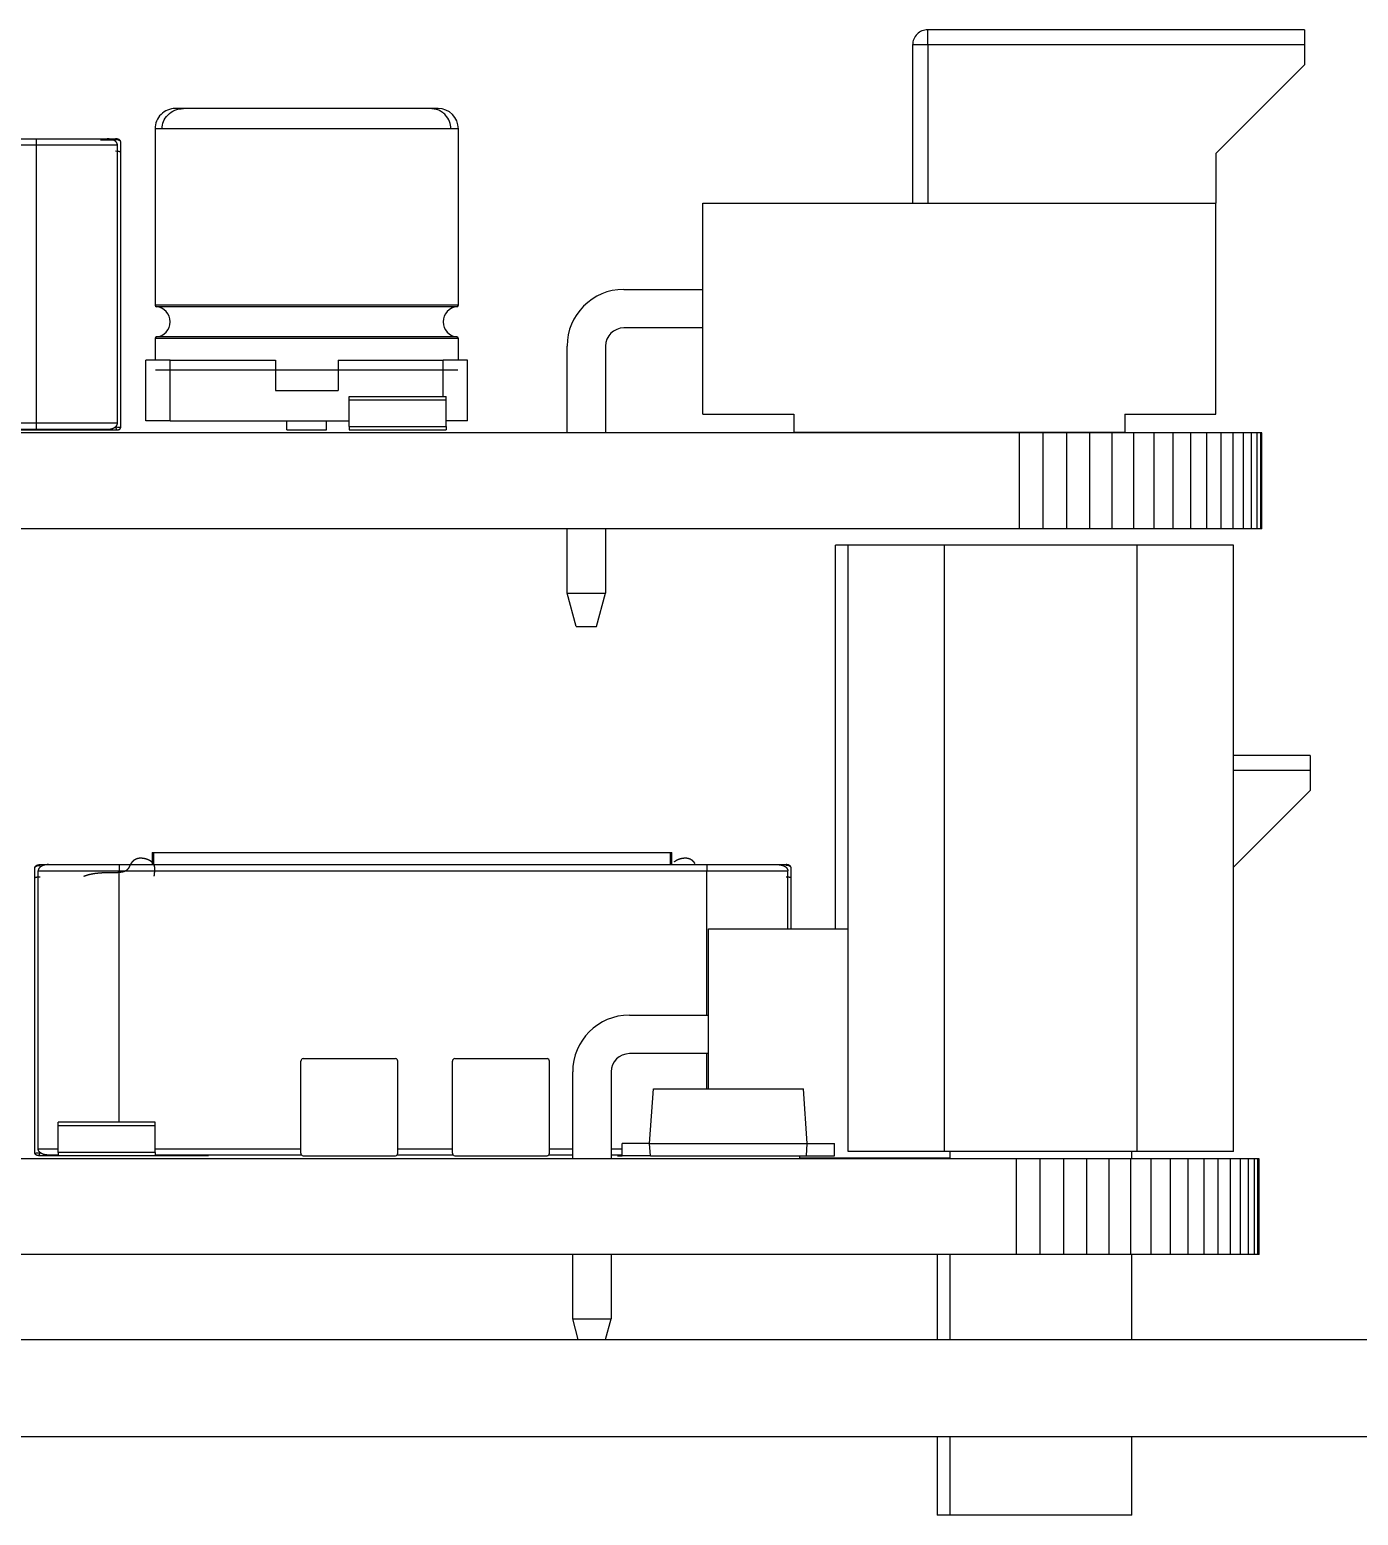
# Model space of a CAD drawing. Extents: x 0 to 11, y 0 to 8.5.
# Drawn here: x 3.1961 to 3.4836, y 3.0392 to 3.3607 of the extents above; entities that cross this region are included whole.
import ezdxf

# ---------------------------------------------------------------- set-up
doc = ezdxf.new("R2010")
doc.units = 0
doc.header["$LTSCALE"] = 0.5
doc.header["$MEASUREMENT"] = 0
doc.layers.add('TANGENT_LINES', color=7, linetype='CONTINUOUS')
doc.layers.add('VISIBLE', color=7, linetype='CONTINUOUS')

msp = doc.modelspace()

# ---------------------------------------------------------------- linework, layer by layer
at = {"layer": 'TANGENT_LINES'}
for p, q in [((3.39042346983453, 3.357383128529226), (3.39042346983453, 3.36066396842424)), ((3.39042346983453, 3.357383128529226), (3.387142629939516, 3.357383128529226)), ((3.471919532826655, 3.357383128529226), (3.39042346983453, 3.357383128529226)), ((3.39042346983453, 3.357383128529226), (3.39042346983453, 3.32313116002529)), ((3.224743060945519, 3.339229147776825), (3.223231868784661, 3.339229147776825)), ((3.288848666684923, 3.339229147776825), (3.287337477688793, 3.339229147776825)), ((3.070436593194109, 3.33572958522214), (3.197549454086498, 3.33572958522214)), ((3.197549454086498, 3.33572958522214), (3.197549454086498, 3.337041921180145)), ((3.197549454086498, 3.275493364749699), (3.197549454086498, 3.33572958522214)), ((3.197549454086498, 3.33572958522214), (3.215082262485448, 3.33572958522214)), ((3.28855037622139, 3.30072037435861), (3.223530096997361, 3.30072037435861)), ((3.288550376221389, 3.294185865202022), (3.223530096997361, 3.294185865202022)), ((3.226512708679674, 3.276018299132901), (3.226512708679674, 3.289141658712953)), ((3.28556782678991, 3.281267642964922), (3.28556782678991, 3.289141658712953)), ((3.265226619440829, 3.280545858188019), (3.286223994768912, 3.280545858188019)), ((3.197549454086498, 3.275493364749699), (3.070436593194109, 3.275493364749699)), ((3.197549454086498, 3.274181028791694), (3.197549454086498, 3.275493364749699)), ((3.215082262485448, 3.275493364749699), (3.197549454086498, 3.275493364749699)), ((3.211124406317469, 3.274137886789254), (3.211124406317469, 3.274049795195893)), ((3.265226619440829, 3.274771579972796), (3.286223994768912, 3.274771579972796)), ((3.405515333351589, 3.273524860812691), (3.405515333351589, 3.27339362721689)), ((3.416014021015632, 3.273524860812691), (3.416014021015632, 3.27339362721689)), ((3.473137156972822, 3.200325707866219), (3.456541703961574, 3.200325707866219)), ((3.215486238337651, 3.179984500517138), (3.215486238337651, 3.178672164559132)), ((3.222858874095184, 3.182609172433148), (3.222858874095184, 3.179984500517138)), ((3.334657423842363, 3.182609172433148), (3.334657423842363, 3.179984500517138)), ((3.34259909923004, 3.179984500517138), (3.34259909923004, 3.178672164559132)), ((3.197953429938701, 3.178672164559132), (3.215486238337651, 3.178672164559132)), ((3.215486238337651, 3.124210222301914), (3.215486238337651, 3.178672164559132)), ((3.215486238337651, 3.178672164559132), (3.34259909923004, 3.178672164559132)), ((3.34259909923004, 3.147405760359657), (3.34259909923004, 3.178672164559132)), ((3.34259909923004, 3.178672164559132), (3.36013190762899, 3.178672164559132)), ((3.34259909923004, 3.131428070070943), (3.34259909923004, 3.139072427026324)), ((3.223268390568622, 3.123488437525012), (3.202271015240538, 3.123488437525012)), ((3.202271015240538, 3.118435944086691), (3.197953429938701, 3.118435944086691)), ((3.20191128610668, 3.116992374532886), (3.20191128610668, 3.117080466126246)), ((3.223268390568622, 3.117714159309788), (3.202271015240538, 3.117714159309788)), ((3.254764453560749, 3.118435944086691), (3.223268390568622, 3.118435944086691)), ((3.28757285251088, 3.118435944086691), (3.275761828888832, 3.118435944086691)), ((3.313589912878334, 3.118435944086691), (3.308570227838964, 3.118435944086691)), ((3.324318259335027, 3.118435944086691), (3.321923246211667, 3.118435944086691))]:
    msp.add_line(p, q, dxfattribs=at)
at = {"layer": 'VISIBLE'}
for p, q in [((3.471919532826655, 3.36066396842424), (3.39042346983453, 3.36066396842424)), ((3.471919532826655, 3.36066396842424), (3.471919532826655, 3.357383128529226)), ((3.387142629939516, 3.357383128521129), (3.387142629939516, 3.32313116002529)), ((3.471919532826655, 3.357383128529226), (3.471919532826655, 3.353052419867809)), ((3.471919532826655, 3.353052419867809), (3.452759427839779, 3.333892314880933)), ((3.22936417211438, 3.343603600970171), (3.227606321978008, 3.343603600970171)), ((3.282721944455571, 3.343603600970171), (3.229358591014014, 3.343603600970171)), ((3.284474213491577, 3.343603600970171), (3.282716363355204, 3.343603600970171)), ((3.22323186878466, 3.339229147776825), (3.22323186878466, 3.301047099816445)), ((3.256040267734792, 3.339231494722672), (3.224743068900344, 3.339231789444786)), ((3.287337469733761, 3.33923178944486), (3.256040267734792, 3.339231494722672)), ((3.288848666684923, 3.301047099816445), (3.288848666684923, 3.339229147776825)), ((3.070436593194109, 3.337041921180145), (3.197549454086498, 3.337041921180145)), ((3.197549454086498, 3.337041921180145), (3.212890661435579, 3.337041921180145)), ((3.211445362141236, 3.336858464701763), (3.214701950674424, 3.336858464701763)), ((3.212220210123244, 3.337041921180145), (3.214701950674424, 3.337041921180145)), ((3.214701953955264, 3.336858464701769), (3.214701953955264, 3.337041451253696)), ((3.215082262485448, 3.275493364749699), (3.215082262485448, 3.33572958522214)), ((3.215797754480199, 3.334145455588048), (3.215797754480199, 3.336385753201158)), ((3.215797754480199, 3.274574729579095), (3.215797754480199, 3.334145455588032)), ((3.452759427839779, 3.333892314880933), (3.452759427839779, 3.32313116002529)), ((3.341735805792534, 3.32313116002529), (3.452759427839779, 3.32313116002529)), ((3.341735805792534, 3.277461868686707), (3.341735805792534, 3.32313116002529)), ((3.452759427839779, 3.277461868686707), (3.452759427839779, 3.32313116002529)), ((3.324642629939516, 3.304463181022665), (3.341735805792534, 3.304463181022665)), ((3.288848658615803, 3.301047099816445), (3.223231876853778, 3.301047099816445)), ((3.341735805792534, 3.296129847689332), (3.324642629939516, 3.296129847689332)), ((3.22323186878466, 3.293859139744201), (3.22323186878466, 3.289141658712953)), ((3.288848666684923, 3.293859139744201), (3.22323186878466, 3.293859139744201)), ((3.288848666684923, 3.289141658712953), (3.288848666684923, 3.293859139744201)), ((3.312372288732167, 3.27339362721689), (3.312372288732167, 3.292192839815316)), ((3.320705622065501, 3.292192839815316), (3.320705622065501, 3.27339362721689)), ((3.221263364847653, 3.276018299132901), (3.221263364847653, 3.289141658712953)), ((3.226512708679674, 3.289141658712953), (3.221263364847653, 3.289141658712953)), ((3.226512708679674, 3.289141658712953), (3.249252813382574, 3.289141658712953)), ((3.249252813382574, 3.289141658712953), (3.249252813382574, 3.282579978922927)), ((3.262827722087009, 3.289141658712953), (3.28556782678991, 3.289141658712953)), ((3.262827722087009, 3.289141658712953), (3.262827722087009, 3.282579978922927)), ((3.290817170621931, 3.289141658712953), (3.28556782678991, 3.289141658712953)), ((3.290817170621931, 3.276018299132901), (3.290817170621931, 3.289141658712953)), ((3.288737983484308, 3.286951250131548), (3.223342551985276, 3.286951250131548)), ((3.249252813382574, 3.282579978922927), (3.262827722087009, 3.282579978922927)), ((3.265226619440829, 3.281267642964922), (3.286223994768912, 3.281267642964922)), ((3.265226619440829, 3.280545858188019), (3.265226619440829, 3.281267642964922)), ((3.265226619440829, 3.274771579972796), (3.265226619440829, 3.280545858188019)), ((3.286223994768912, 3.280545858188019), (3.286223994768912, 3.281267642964922)), ((3.286223994768912, 3.274771579972796), (3.286223994768912, 3.280545858188019)), ((3.226512708679674, 3.276018299132901), (3.221263364847653, 3.276018299132901)), ((3.226512708679674, 3.276018299132901), (3.251775175871275, 3.276018299132901)), ((3.251775175871275, 3.276018299132901), (3.260305359598309, 3.276018299132901)), ((3.251775175871275, 3.274049795195893), (3.251775175871275, 3.276018299132901)), ((3.260305359598309, 3.276018299132901), (3.265226619440828, 3.276018299132901)), ((3.260305359598309, 3.274049795195893), (3.260305359598309, 3.276018299132901)), ((3.290817170621931, 3.276018299132901), (3.286223994768911, 3.276018299132901)), ((3.341735805792534, 3.277461868686707), (3.361420845162613, 3.277461868686707)), ((3.361420845162613, 3.277461868686707), (3.361420845162613, 3.273524860812691)), ((3.4330743884697, 3.277461868686707), (3.4330743884697, 3.273524860812691)), ((3.4330743884697, 3.277461868686707), (3.452759427839779, 3.277461868686707)), ((3.410239742800409, 3.27339362721689), (3.003415595818781, 3.27339362721689)), ((3.197549454086498, 3.274181028791694), (3.070436593194109, 3.274181028791694)), ((3.178250390569437, 3.274049795195893), (3.211124406317469, 3.274049795195893)), ((3.212890661435579, 3.274181028791694), (3.197549454086498, 3.274181028791694)), ((3.211124406317469, 3.274049795195893), (3.214921114060251, 3.274049795195893)), ((3.251775175871275, 3.274049795195893), (3.260305359598309, 3.274049795195893)), ((3.265226619440829, 3.274771579972796), (3.265226619440829, 3.274049795195893)), ((3.265226619440829, 3.274049795195893), (3.286223994768912, 3.274049795195893)), ((3.286223994768912, 3.274771579972796), (3.286223994768912, 3.274049795195893)), ((3.4330743884697, 3.273524860812691), (3.361420845162613, 3.273524860812691)), ((3.400265989519569, 3.273524860812691), (3.400265989519569, 3.27339362721689)), ((3.40059936656365, 3.273524860812691), (3.400599366563649, 3.27339362721689)), ((3.4081400052676, 3.273524860812691), (3.4081400052676, 3.27339362721689)), ((3.4153850052676, 3.27339362721689), (3.410239742800409, 3.27339362721689)), ((3.410239742800409, 3.252658719080407), (3.410239742800409, 3.27339362721689)), ((3.413389349099621, 3.273524860812691), (3.413389349099621, 3.27339362721689)), ((3.420480700805658, 3.27339362721689), (3.4153850052676, 3.27339362721689)), ((3.4153850052676, 3.252658719080407), (3.4153850052676, 3.27339362721689)), ((3.425477787419831, 3.27339362721689), (3.420480700805658, 3.27339362721689)), ((3.420480700805658, 3.252658719080407), (3.420480700805658, 3.27339362721689)), ((3.420929987454724, 3.273524860812691), (3.420929987443096, 3.27339362721689)), ((3.421263364847653, 3.27339362721689), (3.421263364847653, 3.273524860812691)), ((3.430328115503821, 3.27339362721689), (3.425477787419831, 3.27339362721689)), ((3.425477787419831, 3.252658719080407), (3.425477787419831, 3.27339362721689)), ((3.434984979020881, 3.27339362721689), (3.430328115503821, 3.27339362721689)), ((3.430328115503821, 3.252658719080407), (3.430328115503821, 3.27339362721689)), ((3.439403535451327, 3.27339362721689), (3.434984979020881, 3.27339362721689)), ((3.434984979020881, 3.252658719080407), (3.434984979020881, 3.27339362721689)), ((3.443541225740042, 3.27339362721689), (3.439403535451327, 3.27339362721689)), ((3.439403535451327, 3.252658719080407), (3.439403535451327, 3.27339362721689)), ((3.447358207367337, 3.27339362721689), (3.443541225740042, 3.27339362721689)), ((3.443541225740042, 3.252658719080407), (3.443541225740042, 3.27339362721689)), ((3.450817721803033, 3.27339362721689), (3.447358207367337, 3.27339362721689)), ((3.447358207367337, 3.252658719080407), (3.447358207367337, 3.27339362721689)), ((3.453886435713795, 3.27339362721689), (3.450817721803033, 3.27339362721689)), ((3.450817721803033, 3.252658719080407), (3.450817721803033, 3.27339362721689)), ((3.456534821540566, 3.27339362721689), (3.453886435713795, 3.27339362721689)), ((3.453886435713795, 3.252658719080407), (3.453886435713795, 3.27339362721689)), ((3.458737354348965, 3.27339362721689), (3.456534821540566, 3.27339362721689)), ((3.456534821540566, 3.252658719080407), (3.456534821540566, 3.27339362721689)), ((3.458737354348965, 3.252658719080407), (3.458737354348965, 3.27339362721689)), ((3.46047282678991, 3.27339362721689), (3.458737354348965, 3.27339362721689)), ((3.461724532826655, 3.27339362721689), (3.46047282678991, 3.27339362721689)), ((3.46047282678991, 3.252658719080407), (3.46047282678991, 3.27339362721689)), ((3.461724532826655, 3.252658719080407), (3.461724532826655, 3.27339362721689)), ((3.462480412091747, 3.27339362721689), (3.461724532826655, 3.27339362721689)), ((3.462480412091747, 3.252658719080407), (3.462480412091747, 3.27339362721689)), ((3.462733181120619, 3.27339362721689), (3.462480412091747, 3.27339362721689)), ((3.462733181120619, 3.252658719080407), (3.462733181120619, 3.27339362721689)), ((3.410239742800409, 3.252658719080407), (3.003415595818781, 3.252658719080407)), ((3.312372288732167, 3.238747957925552), (3.312372288732167, 3.252658719080407)), ((3.320705622065501, 3.252658719080407), (3.320705622065501, 3.238747957925552)), ((3.4153850052676, 3.252658719080407), (3.410239742800409, 3.252658719080407)), ((3.420480700805658, 3.252658719080407), (3.4153850052676, 3.252658719080407)), ((3.425477787419831, 3.252658719080407), (3.420480700805658, 3.252658719080407)), ((3.430328115503821, 3.252658719080407), (3.425477787419831, 3.252658719080407)), ((3.434984979020881, 3.252658719080407), (3.430328115503821, 3.252658719080407)), ((3.439403535451327, 3.252658719080407), (3.434984979020881, 3.252658719080407)), ((3.443541225740042, 3.252658719080407), (3.439403535451327, 3.252658719080407)), ((3.447358207367337, 3.252658719080407), (3.443541225740042, 3.252658719080407)), ((3.450817721803033, 3.252658719080407), (3.447358207367337, 3.252658719080407)), ((3.453886435713795, 3.252658719080407), (3.450817721803033, 3.252658719080407)), ((3.456534821540566, 3.252658719080407), (3.453886435713795, 3.252658719080407)), ((3.458737354348965, 3.252658719080407), (3.456534821540566, 3.252658719080407)), ((3.46047282678991, 3.252658719080407), (3.458737354348965, 3.252658719080407)), ((3.461724532826655, 3.252658719080407), (3.46047282678991, 3.252658719080407)), ((3.462480412091747, 3.252658719080407), (3.461724532826655, 3.252658719080407)), ((3.462733181120619, 3.252658719080407), (3.462480412091747, 3.252658719080407)), ((3.370491883214199, 3.166073739362282), (3.370491883214199, 3.249144605504013)), ((3.373197176913203, 3.249144605504013), (3.370491883214199, 3.249144605504013)), ((3.394033308675296, 3.249144605504014), (3.373197176913203, 3.249144605504014)), ((3.373197176913203, 3.117911009703489), (3.373197176913203, 3.249144605504014)), ((3.435705572199482, 3.249144605504014), (3.394033308675296, 3.249144605504014)), ((3.394033308675296, 3.117911009703489), (3.394033308675296, 3.249144605504014)), ((3.456541703961575, 3.249144605504014), (3.435705572199482, 3.249144605504014)), ((3.435705572199482, 3.117911009703489), (3.435705572199482, 3.249144605504014)), ((3.456541703961575, 3.117911009703489), (3.456541703961575, 3.249144605504014)), ((3.314340792669175, 3.231530110156523), (3.312372288732167, 3.238747957925552)), ((3.312372288732167, 3.238747957925552), (3.320705622065501, 3.238747957925552)), ((3.318737118128491, 3.231530110156523), (3.3207056220655, 3.238747957925552)), ((3.314340792669175, 3.231530110156523), (3.318737118128492, 3.231530110156523)), ((3.473137156972822, 3.203606547761232), (3.456541703961574, 3.203606547761232)), ((3.473137156972822, 3.203606547761232), (3.473137156972822, 3.200325707866219)), ((3.473137156972822, 3.200325707866219), (3.473137156972822, 3.195994999204802)), ((3.473137156972822, 3.195994999204802), (3.456541703961574, 3.179399546193554)), ((3.198333738468885, 3.179801044038761), (3.198333738468885, 3.179984030590689)), ((3.198333741749725, 3.179984500517138), (3.200815482300906, 3.179984500517138)), ((3.20014503098857, 3.179984500517138), (3.215486238337651, 3.179984500517138)), ((3.215486238337651, 3.179984500517138), (3.34259909923004, 3.179984500517138)), ((3.222615437442691, 3.182609172433148), (3.222615437442691, 3.179984500517138)), ((3.2226154374427, 3.182609172433148), (3.222858874095196, 3.182609172433148)), ((3.222858874095184, 3.182609172433148), (3.334657423842351, 3.182609172433148)), ((3.334657423842351, 3.182609172433148), (3.335027913529236, 3.182609172433148)), ((3.335027913529231, 3.179984500517138), (3.335027913529231, 3.182609172433148)), ((3.34259909923004, 3.179984500517138), (3.357940306579121, 3.179984500517138)), ((3.357269855266785, 3.179984500517138), (3.359751595817966, 3.179984500517138)), ((3.359751599098806, 3.179801044038761), (3.359751599098806, 3.179984030590689)), ((3.19723793794395, 3.17708803492504), (3.19723793794395, 3.17932833253815)), ((3.19723793794395, 3.117517308916088), (3.19723793794395, 3.177088034925025)), ((3.197953429938702, 3.118435944086691), (3.197953429938702, 3.178672164559132)), ((3.36013190762899, 3.166073739362282), (3.36013190762899, 3.178672164559132)), ((3.360847399623741, 3.17708803492504), (3.360847399623741, 3.17932833253815)), ((3.360847399623741, 3.166073739362282), (3.360847399623741, 3.177088034925025)), ((3.342953429938701, 3.166073739362282), (3.373197176913203, 3.166073739362282)), ((3.342953429938701, 3.131428070070943), (3.342953429938701, 3.166073739362282)), ((3.325860254085683, 3.147405760359657), (3.342953429938701, 3.147405760359657)), ((3.25528938794395, 3.137989749860969), (3.27523689450563, 3.137989749860969)), ((3.288097786894082, 3.137989749860969), (3.308045293455762, 3.137989749860969)), ((3.342953429938701, 3.139072427026324), (3.325860254085683, 3.139072427026324)), ((3.254764453560749, 3.117517308916088), (3.254764453560749, 3.137464815477768)), ((3.275761828888832, 3.117517308916088), (3.275761828888832, 3.137464815477768)), ((3.28757285251088, 3.117517308916088), (3.28757285251088, 3.137464815477768)), ((3.308570227838964, 3.117517308916088), (3.308570227838964, 3.137464815477768)), ((3.313589912878334, 3.116336206553883), (3.313589912878334, 3.135135419152308)), ((3.321923246211667, 3.135135419152308), (3.321923246211667, 3.116336206553883)), ((3.33022377114605, 3.119617046448896), (3.331049678373728, 3.131428070070943)), ((3.331049678373728, 3.131428070070943), (3.363518598826509, 3.131428070070943)), ((3.364344506054187, 3.119617046448896), (3.363518598826509, 3.131428070070943)), ((3.223268390568622, 3.124210222301914), (3.202271015240538, 3.124210222301914)), ((3.202271015240538, 3.123488437525012), (3.202271015240538, 3.124210222301915)), ((3.202271015240538, 3.117714159309788), (3.202271015240538, 3.123488437525012)), ((3.223268390568622, 3.123488437525012), (3.223268390568622, 3.124210222301915)), ((3.223268390568622, 3.117714159309788), (3.223268390568622, 3.123488437525012)), ((3.330223771146052, 3.119617046448896), (3.324318259335027, 3.119617046448896)), ((3.324318259335027, 3.116992374532886), (3.324318259335027, 3.119617046448896)), ((3.330407306085538, 3.116992374532886), (3.33022377114605, 3.119617046448896)), ((3.33022377114605, 3.119617046448896), (3.364344506054187, 3.119617046448896)), ((3.364160971114699, 3.116992374532886), (3.364344506054187, 3.119617046448896)), ((3.364344506054187, 3.119617046448896), (3.370250017865211, 3.119617046448896)), ((3.370250017865211, 3.116992374532886), (3.370250017865211, 3.119617046448896)), ((3.409620096605368, 3.116336206553883), (3.00279594962374, 3.116336206553883)), ((3.20191128610668, 3.116992374532886), (3.198114578363898, 3.116992374532886)), ((3.202271015240538, 3.117123608128686), (3.20014503098857, 3.117123608128686)), ((3.202271015240538, 3.116992374532886), (3.20191128610668, 3.116992374532886)), ((3.202271015240538, 3.117714159309788), (3.202271015240538, 3.116992374532885)), ((3.223268390568622, 3.116992374532886), (3.202271015240538, 3.116992374532886)), ((3.223268390568622, 3.117714159309788), (3.223268390568622, 3.116992374532885)), ((3.254942176485805, 3.117123608128686), (3.223268390568622, 3.117123608128686)), ((3.234785301854711, 3.116992374532886), (3.223268390568622, 3.116992374532886)), ((3.25528938794395, 3.116992374532886), (3.27523689450563, 3.116992374532886)), ((3.287750575435937, 3.117123608128686), (3.275584105963775, 3.117123608128686)), ((3.288097786894082, 3.116992374532886), (3.308045293455762, 3.116992374532886)), ((3.313589912878334, 3.117123608128686), (3.308392504913907, 3.117123608128686)), ((3.324318259335027, 3.117123608128686), (3.321923246211667, 3.117123608128686)), ((3.323300035712979, 3.116992374532886), (3.324318259335027, 3.116992374532886)), ((3.330407306085538, 3.116992374532886), (3.324318259335027, 3.116992374532886)), ((3.330407306085538, 3.116992374532886), (3.364160971114699, 3.116992374532886)), ((3.36263846930878, 3.116992374532886), (3.36263846930878, 3.116467440149683)), ((3.39518440106731, 3.116467440149683), (3.36263846930878, 3.116467440149683)), ((3.364160971114699, 3.116992374532886), (3.370250017865211, 3.116992374532886)), ((3.394033308675296, 3.117911009703489), (3.373197176913203, 3.117911009703489)), ((3.392479107368306, 3.116467440149683), (3.392479107368306, 3.116336206553883)), ((3.435705572199482, 3.117911009703489), (3.394033308675296, 3.117911009703489)), ((3.39518440106731, 3.117911009703489), (3.39518440106731, 3.116336206553883)), ((3.414765359072559, 3.116336206553883), (3.409620096605368, 3.116336206553883)), ((3.409620096605368, 3.0956012984174), (3.409620096605368, 3.116336206553883)), ((3.419861054610617, 3.116336206553883), (3.414765359072559, 3.116336206553883)), ((3.414765359072559, 3.0956012984174), (3.414765359072559, 3.116336206553883)), ((3.42485814122479, 3.116336206553883), (3.419861054610617, 3.116336206553883)), ((3.419861054610617, 3.0956012984174), (3.419861054610617, 3.116336206553883)), ((3.42485814122479, 3.0956012984174), (3.42485814122479, 3.116336206553883)), ((3.42970846930878, 3.116336206553883), (3.42485814122479, 3.116336206553883)), ((3.43436533282584, 3.116336206553883), (3.42970846930878, 3.116336206553883)), ((3.42970846930878, 3.0956012984174), (3.42970846930878, 3.116336206553883)), ((3.438783889256286, 3.116336206553883), (3.43436533282584, 3.116336206553883)), ((3.43436533282584, 3.0956012984174), (3.43436533282584, 3.116336206553883)), ((3.434554479807468, 3.116336206553883), (3.434554479807468, 3.117911009703489)), ((3.456541703961575, 3.117911009703489), (3.435705572199482, 3.117911009703489)), ((3.442921579545001, 3.116336206553883), (3.438783889256286, 3.116336206553883)), ((3.438783889256286, 3.0956012984174), (3.438783889256286, 3.116336206553883)), ((3.446738561172297, 3.116336206553883), (3.442921579545001, 3.116336206553883)), ((3.442921579545001, 3.0956012984174), (3.442921579545001, 3.116336206553883)), ((3.446738561172297, 3.0956012984174), (3.446738561172297, 3.116336206553883)), ((3.450198075607993, 3.116336206553883), (3.446738561172297, 3.116336206553883)), ((3.453266789518754, 3.116336206553883), (3.450198075607993, 3.116336206553883)), ((3.450198075607993, 3.0956012984174), (3.450198075607993, 3.116336206553883)), ((3.455915175345526, 3.116336206553883), (3.453266789518754, 3.116336206553883)), ((3.453266789518754, 3.0956012984174), (3.453266789518754, 3.116336206553883)), ((3.455915175345526, 3.0956012984174), (3.455915175345526, 3.116336206553883)), ((3.458117708153924, 3.116336206553883), (3.455915175345526, 3.116336206553883)), ((3.459853180594869, 3.116336206553883), (3.458117708153924, 3.116336206553883)), ((3.458117708153924, 3.0956012984174), (3.458117708153924, 3.116336206553883)), ((3.461104886631615, 3.116336206553883), (3.459853180594869, 3.116336206553883)), ((3.459853180594869, 3.0956012984174), (3.459853180594869, 3.116336206553883)), ((3.461104886631615, 3.0956012984174), (3.461104886631615, 3.116336206553883)), ((3.461860765896707, 3.116336206553883), (3.461104886631615, 3.116336206553883)), ((3.461860765896707, 3.0956012984174), (3.461860765896707, 3.116336206553883)), ((3.462113534925578, 3.116336206553883), (3.461860765896707, 3.116336206553883)), ((3.462113534925578, 3.0956012984174), (3.462113534925578, 3.116336206553883)), ((3.409620096605368, 3.0956012984174), (3.00279594962374, 3.0956012984174)), ((3.313589912878334, 3.081690537262544), (3.313589912878334, 3.0956012984174)), ((3.321923246211667, 3.0956012984174), (3.321923246211667, 3.081690537262544)), ((3.392479107368306, 3.0956012984174), (3.392479107368306, 3.077228595005327)), ((3.39518440106731, 3.0956012984174), (3.39518440106731, 3.077228595005327)), ((3.414765359072559, 3.0956012984174), (3.409620096605368, 3.0956012984174)), ((3.419861054610617, 3.0956012984174), (3.414765359072559, 3.0956012984174)), ((3.42485814122479, 3.0956012984174), (3.419861054610617, 3.0956012984174)), ((3.42970846930878, 3.0956012984174), (3.42485814122479, 3.0956012984174)), ((3.43436533282584, 3.0956012984174), (3.42970846930878, 3.0956012984174)), ((3.438783889256286, 3.0956012984174), (3.43436533282584, 3.0956012984174)), ((3.434554479807468, 3.077228595005327), (3.434554479807468, 3.0956012984174)), ((3.442921579545001, 3.0956012984174), (3.438783889256286, 3.0956012984174)), ((3.446738561172297, 3.0956012984174), (3.442921579545001, 3.0956012984174)), ((3.450198075607993, 3.0956012984174), (3.446738561172297, 3.0956012984174)), ((3.453266789518754, 3.0956012984174), (3.450198075607993, 3.0956012984174)), ((3.455915175345526, 3.0956012984174), (3.453266789518754, 3.0956012984174)), ((3.458117708153924, 3.0956012984174), (3.455915175345526, 3.0956012984174)), ((3.459853180594869, 3.0956012984174), (3.458117708153924, 3.0956012984174)), ((3.461104886631615, 3.0956012984174), (3.459853180594869, 3.0956012984174)), ((3.461860765896707, 3.0956012984174), (3.461104886631615, 3.0956012984174)), ((3.462113534925578, 3.0956012984174), (3.461860765896707, 3.0956012984174)), ((3.314806806221211, 3.077228595005327), (3.313589912878334, 3.081690537262544)), ((3.313589912878334, 3.081690537262544), (3.321923246211667, 3.081690537262544)), ((3.320706352868789, 3.077228595005327), (3.321923246211666, 3.081690537262544)), ((2.23507941419067, 3.077228595005327), (4.964738206841588, 3.077228595005327)), ((2.23507941419067, 3.056231219677243), (4.964738206841588, 3.056231219677243)), ((3.392479107368306, 3.056231219677243), (3.392479107368306, 3.039170852223173)), ((3.39518440106731, 3.056231219677243), (3.39518440106731, 3.039170852223174)), ((3.434554479807468, 3.039170852223174), (3.434554479807468, 3.056231219677243)), ((3.39518440106731, 3.039170852223173), (3.392479107368306, 3.039170852223173)), ((3.434554479807468, 3.039170852223174), (3.39518440106731, 3.039170852223174))]:
    msp.add_line(p, q, dxfattribs=at)
for centre, radius, start, end in [((3.39042346983453, 3.357383128529226), 0.0032808398950131, 90, 180.0000001414054), ((3.227606321978007, 3.339229147776825), 0.0043744531933465, 89.99999999998838, 180), ((3.284474213491577, 3.339229147776825), 0.0043744531933465, 0, 90), ((3.324642629939516, 3.292192839815316), 0.0122703412073491, 90, 180), ((3.223559960789828, 3.301047099776606), 0.0003280839360576, 179.9999930424941, 264.7786980956985), ((3.22323186878466, 3.297453119780316), 0.0032808398950131, 275.2159491213943, 84.7840508786212), ((3.288848666684923, 3.297453119780316), 0.0032808398950131, 95.21594912137108, 264.7840508786212), ((3.288520574679753, 3.301047099776606), 0.0003280839360576, 275.2213019043015, 6.9575059226e-06), ((3.324642629939516, 3.292192839815316), 0.0039370078740157, 90, 179.9999999999871), ((3.223559960789809, 3.293859139784039), 0.0003280839360382, 95.22130190048344, 180.000006957661), ((3.288520574679777, 3.293859139784039), 0.0003280839360382, 359.999993042339, 84.77869809951657), ((3.325860254085683, 3.135135419152308), 0.0122703412073491, 90, 180), ((3.25528938794395, 3.137464815477768), 0.0005249343832021, 90, 180), ((3.27523689450563, 3.137464815477768), 0.0005249343832021, 2.302e-13, 90), ((3.288097786894082, 3.137464815477768), 0.0005249343832021, 90, 180), ((3.308045293455762, 3.137464815477768), 0.0005249343832021, 2.302e-13, 90), ((3.325860254085683, 3.135135419152308), 0.0039370078740157, 90, 179.9999999999935), ((3.25528938794395, 3.117517308916088), 0.0005249343832021, 179.9999999999998, 270), ((3.27523689450563, 3.117517308916088), 0.0005249343832021, 270, 0), ((3.288097786894082, 3.117517308916088), 0.0005249343832021, 179.9999999999998, 270), ((3.308045293455762, 3.117517308916088), 0.0005249343832021, 270, 0)]:
    msp.add_arc(centre, radius, start, end, dxfattribs=at)
for points, degree, knots in [([(3.22474305005759, 3.339230484744394), (3.224805945709142, 3.339761479853486), (3.224933719325094, 3.340840205702872), (3.225861642297776, 3.342284370066532), (3.227433398215767, 3.3432745659773), (3.228359856974612, 3.343532530301692), (3.229027657492347, 3.343579787409871), (3.229364172114385, 3.343603600970171)], 3, [0, 0, 0, 0, 0.2146294929556683, 0.4360235680649047, 0.6648836404572801, 0.8311298777472077, 1, 1, 1, 1]), ([(3.28723679205793, 3.339231919492707), (3.287201425278632, 3.339745986274596), (3.287129476621275, 3.340791781664577), (3.286125139892018, 3.342223336981651), (3.285434812773089, 3.342775041748464), (3.284608778107771, 3.343250799675836), (3.28370101706167, 3.343544767513286), (3.283046392217042, 3.343583878855513), (3.282716363360625, 3.343603596823223)], 3, [0, 0, 0, 0, 0.1950520263288052, 0.3968054679428879, 0.5436916759613271, 0.6932093144294703, 0.8453315972512719, 1, 1, 1, 1]), ([(3.215797754480199, 3.336385753201143), (3.215790154476793, 3.336424064061251), (3.215774755294452, 3.336501689805473), (3.215690172421138, 3.336598596456442), (3.215471809589631, 3.336732152795908), (3.215113062881425, 3.336831697905791), (3.214841339193428, 3.336843618935774), (3.214701953955264, 3.336849734028704)], 3, [0, 0, 0, 0, 0.1384453240662393, 0.2805189255545112, 0.4845910451063531, 0.7356123035899796, 1, 1, 1, 1]), ([(3.214701953955264, 3.334417249264135), (3.214850708181987, 3.334412170001253), (3.215102074323244, 3.334403587020188), (3.215301267240356, 3.334373163079759), (3.215474541844926, 3.334344523711943), (3.215684142833652, 3.334270478167919), (3.215770412169174, 3.334218262605829), (3.215789075011861, 3.334168567248387), (3.215797754480199, 3.334145455588032)], 3, [0, 0, 0, 0, 0.2506945436219174, 0.4236257446470193, 0.5885000782486041, 0.773170483366296, 0.8945091248570191, 1, 1, 1, 1]), ([(3.214701953955264, 3.274705963174611), (3.214711134156419, 3.274666240624274), (3.214729593972498, 3.274586365362168), (3.214756286253587, 3.274465670730187), (3.214784156847044, 3.274344440536179), (3.214810094899542, 3.274245939737658), (3.214854176512881, 3.274088527237175), (3.214901859545724, 3.2740609364265), (3.214921114060251, 3.274049795195893)], 3, [0, 0, 0, 0, 0.171311567325479, 0.3444782932081051, 0.5145119995875526, 0.6756899545917882, 0.8690428836375044, 1, 1, 1, 1]), ([(3.214701953955264, 3.274705963174896), (3.214844040262296, 3.274695308860112), (3.2151170286905, 3.274674838874598), (3.215461745533799, 3.274641977102279), (3.215710279762955, 3.274617459313215), (3.21577369409099, 3.274586482621187), (3.215797754480199, 3.274574729579095)], 3, [0, 0, 0, 0, 0.3186793456500419, 0.6122741556735151, 0.8528907423583655, 1, 1, 1, 1]), ([(3.19723793794395, 3.179328332538133), (3.197245601206659, 3.179366841213942), (3.197261127790786, 3.179444863880954), (3.197346551501341, 3.179541962451409), (3.197563718828814, 3.179674814801147), (3.197924618526086, 3.179773806582833), (3.198195231581657, 3.179786047924639), (3.198333738468885, 3.179792313365696)], 3, [0, 0, 0, 0, 0.1387858324068138, 0.2811948362422882, 0.4847146549990916, 0.7362633926904001, 1, 1, 1, 1]), ([(3.207839658661417, 3.177501391116516), (3.20811347981545, 3.177603452659238), (3.208405007814762, 3.177701249458488), (3.208715681012668, 3.177793912061991), (3.209046688792633, 3.177880332163515), (3.209398801495257, 3.177959251642375), (3.209772145010861, 3.178029364111312), (3.210165513892202, 3.178089554280588), (3.210798029476759, 3.178166583962754), (3.211025999741496, 3.17819069279967), (3.211257967289883, 3.17821164693156), (3.211493191648924, 3.17822946715135), (3.211730958916549, 3.178244267217623), (3.211970588459922, 3.17825624600265), (3.212211439613819, 3.178265679640524), (3.212681715878321, 3.178279767814316), (3.212911123649003, 3.178284650854749), (3.213140816418806, 3.17828785699635), (3.21337054084458, 3.178289749106298), (3.213600116643005, 3.178290735768148), (3.213829433749265, 3.178291291468621), (3.214058445504121, 3.178292019922282), (3.214400625448111, 3.178294624077374), (3.214512011082153, 3.178295721897479), (3.214621239137349, 3.178297141650025), (3.214728233819187, 3.178298970915864), (3.214832919172467, 3.178301297201179), (3.214935219081274, 3.178304207937466), (3.215035057269003, 3.178307790481573), (3.215229618877166, 3.178316472033962), (3.215324455053255, 3.178321558651258), (3.215416458656916, 3.178327579934237), (3.215506270575959, 3.178334318741849), (3.215592570323333, 3.178342326830064), (3.215676471273635, 3.178351403518345), (3.215757555007888, 3.178361452726822), (3.216003981363071, 3.178396159549867), (3.216162180026404, 3.178424674253489), (3.216308173104423, 3.17845764534761), (3.216441257934082, 3.178494351838831), (3.216561772940119, 3.178533973065851), (3.216670575132258, 3.178575739198529), (3.216768728418701, 3.178619018267768), (3.216964710954751, 3.17871697483593), (3.217058277200473, 3.178772206432164), (3.21714050385319, 3.178828423342216), (3.217213265204016, 3.178885164507466), (3.217278074920841, 3.178942097466823), (3.217336200690158, 3.17899900167572), (3.217388726035079, 3.179055756660786), (3.217497922530014, 3.179184916905327), (3.217551462116588, 3.179257079756901), (3.217599030161864, 3.179328628705878), (3.217641990731392, 3.179399417226665), (3.217681410755342, 3.179469335502269), (3.217718188265276, 3.179538302026718), (3.217753117975879, 3.179606258434565), (3.21780630303769, 3.179711615522229), (3.217825315485394, 3.179749712777925), (3.217844138407782, 3.179787447029841), (3.217862733708951, 3.179824813324474), (3.217881348276116, 3.179861798886429), (3.217900188363583, 3.179898392552702), (3.217919103565053, 3.179934593796101), (3.217990174704147, 3.180068221248988), (3.21804312424168, 3.180163069626783), (3.218097209840315, 3.180254837050222), (3.218152629334554, 3.180343427686692), (3.218209574572638, 3.180428753885576), (3.218268243311785, 3.18051073578072), (3.218328851113504, 3.180589300892715), (3.218436877496575, 3.180718471985733), (3.218483243150775, 3.180770752672872), (3.21853084186567, 3.18082120163492), (3.218579773841418, 3.180869796222912), (3.218630154828977, 3.180916515198096), (3.218682133144436, 3.180961338633529), (3.218735906683635, 3.181004247815471), (3.218818832090617, 3.181065108710025), (3.218846409439384, 3.181084537274329), (3.218874504960919, 3.181103508852046), (3.218903154533832, 3.18112202141467), (3.218932400515486, 3.181140072869972), (3.218962295320066, 3.181157661040852), (3.218992904996641, 3.18117478364429), (3.219055158054751, 3.181207794585629), (3.219086777478373, 3.181223698543476), (3.219119223427533, 3.181239149665116), (3.219152661326917, 3.181254143475891), (3.21918715727962, 3.181268678308424), (3.219222855082809, 3.181282750495051), (3.219260108076194, 3.181296351035077), (3.219321002198032, 3.181316833311481), (3.219343426525473, 3.181324040149395), (3.219366452427284, 3.18133109665866), (3.219390130916732, 3.181338001781271), (3.219414523977323, 3.181344753968515), (3.219439712720539, 3.181351351070734), (3.219465805543439, 3.181357790226783), (3.219522988386273, 3.18137101635093), (3.219554242624948, 3.181377751354395), (3.219586998760775, 3.181384282903739), (3.219621478520171, 3.181390613081193), (3.219658146552979, 3.181396723912124), (3.219697485364436, 3.181402588662321), (3.219740114635919, 3.181408171621967), (3.219825388877625, 3.181417423340196), (3.219862966732796, 3.18142092246009), (3.219900798862888, 3.181423877198214), (3.219938830532901, 3.18142629009118), (3.219977014932245, 3.181428167195865), (3.22001530578605, 3.181429517345182), (3.220053649966339, 3.181430351403686), (3.220133881145985, 3.181431042397361), (3.220175999713019, 3.181430803129447), (3.220216376033754, 3.181429955194198), (3.22025436489651, 3.181428650165602), (3.220289755738517, 3.181427029368188), (3.220322558570709, 3.181425193930615), (3.220353073645119, 3.181423219160445), (3.220414450667612, 3.181418737794001), (3.220445999795197, 3.181416111514605), (3.220477889633596, 3.181413172163988), (3.220510441660053, 3.181409868454893), (3.220543389055998, 3.181406192659185), (3.220576149694528, 3.181402202491048), (3.22060790241004, 3.181398036183095), (3.220670080769672, 3.181389380746915), (3.220701072881116, 3.181384759038227), (3.220730821352573, 3.181380057081665), (3.220759567800171, 3.181375273366284), (3.220787476098189, 3.181370405600602), (3.220814669129174, 3.181365452173279), (3.220841243174082, 3.181360412892046), (3.220944660788334, 3.18134004523492), (3.221017812721785, 3.181323920556272), (3.221088142606942, 3.181306950359565), (3.221156196216221, 3.181289150917452), (3.221222339253754, 3.181270534248056), (3.221286865698425, 3.181251108970419), (3.221349921425945, 3.181230877135838), (3.221443705332402, 3.181198911553988), (3.221475395550683, 3.181187769394487), (3.221506742880827, 3.181176411251534), (3.221537759493636, 3.181164837557269), (3.221568450900421, 3.181153048526573), (3.221598818278885, 3.18114104421492), (3.221628860799147, 3.181128824576153), (3.221930433188268, 3.181002632480025), (3.222175164123557, 3.18087084037282), (3.22239290185689, 3.180721039907938), (3.222581819512363, 3.180553420965261), (3.222740383648833, 3.180368395277702), (3.222867586262756, 3.180166642421823), (3.222962634254607, 3.179949149361022), (3.223076491528308, 3.179529640579775), (3.223106342949121, 3.179332638470786), (3.223119735598636, 3.179126991073214), (3.223119772476155, 3.178913515488201), (3.223109204761234, 3.178693085391704), (3.223090647074685, 3.178466612222899), (3.223066480260525, 3.178235027495248), (3.223031929603531, 3.177937889048555), (3.223024571985394, 3.177876224589618), (3.223017035807323, 3.17781429727698), (3.223009362194292, 3.177752124687137), (3.223001591969056, 3.177689724572439), (3.222993765652231, 3.177627114861075), (3.222985923462218, 3.177564313657085), (3.222978105315289, 3.177501339240326)], 8, [3.1940027638e-06, 3.1940027638e-06, 3.1940027638e-06, 3.1940027638e-06, 3.1940027638e-06, 3.1940027638e-06, 3.1940027638e-06, 3.1940027638e-06, 3.1940027638e-06, 0.05027487033907, 0.05027487033907, 0.05027487033907, 0.05027487033907, 0.05027487033907, 0.05027487033907, 0.05027487033907, 0.07769043966999, 0.07769043966999, 0.07769043966999, 0.07769043966999, 0.07769043966999, 0.07769043966999, 0.07769043966999, 0.103666279388, 0.103666279388, 0.103666279388, 0.103666279388, 0.103666279388, 0.103666279388, 0.103666279388, 0.116553276768, 0.116553276768, 0.116553276768, 0.116553276768, 0.116553276768, 0.116553276768, 0.116553276768, 0.129435181519, 0.129435181519, 0.129435181519, 0.129435181519, 0.129435181519, 0.129435181519, 0.129435181519, 0.156992437569, 0.156992437569, 0.156992437569, 0.156992437569, 0.156992437569, 0.156992437569, 0.156992437569, 0.190340538112, 0.190340538112, 0.190340538112, 0.190340538112, 0.190340538112, 0.190340538112, 0.190340538112, 0.233121361028, 0.233121361028, 0.233121361028, 0.233121361028, 0.233121361028, 0.233121361028, 0.233121361028, 0.257704489639, 0.257704489639, 0.257704489639, 0.257704489639, 0.257704489639, 0.257704489639, 0.257704489639, 0.324874110968, 0.324874110968, 0.324874110968, 0.324874110968, 0.324874110968, 0.324874110968, 0.324874110968, 0.373261833619, 0.373261833619, 0.373261833619, 0.373261833619, 0.373261833619, 0.373261833619, 0.373261833619, 0.396741168258, 0.396741168258, 0.396741168258, 0.396741168258, 0.396741168258, 0.396741168258, 0.396741168258, 0.419799950994, 0.419799950994, 0.419799950994, 0.419799950994, 0.419799950994, 0.419799950994, 0.419799950994, 0.432723493479, 0.432723493479, 0.432723493479, 0.432723493479, 0.432723493479, 0.432723493479, 0.432723493479, 0.447028567954, 0.447028567954, 0.447028567954, 0.447028567954, 0.447028567954, 0.447028567954, 0.447028567954, 0.458126166238, 0.458126166238, 0.458126166238, 0.458126166238, 0.458126166238, 0.458126166238, 0.458126166238, 0.47025763721, 0.47025763721, 0.47025763721, 0.47025763721, 0.47025763721, 0.47025763721, 0.47025763721, 0.483989873975, 0.483989873975, 0.483989873975, 0.483989873975, 0.483989873975, 0.483989873975, 0.483989873975, 0.499138841338, 0.499138841338, 0.499138841338, 0.499138841338, 0.499138841338, 0.499138841338, 0.499138841338, 0.544207578984, 0.544207578984, 0.544207578984, 0.544207578984, 0.544207578984, 0.544207578984, 0.544207578984, 0.567610357018, 0.567610357018, 0.567610357018, 0.567610357018, 0.567610357018, 0.567610357018, 0.567610357018, 0.781701133666, 0.781701133666, 0.781701133666, 0.781701133666, 0.781701133666, 0.781701133666, 0.781701133666, 0.954902832583, 0.954902832583, 0.954902832583, 0.954902832583, 0.954902832583, 0.954902832583, 0.954902832583, 1, 1, 1, 1, 1, 1, 1, 1, 1]), ([(3.335587705617008, 3.180589131809227), (3.33567058858514, 3.180667655350644), (3.335759730175778, 3.180742536613993), (3.335855010779846, 3.180813725745832), (3.335956302044718, 3.180881184287234), (3.336063474952187, 3.180944884257381), (3.336176413946267, 3.181004807172863), (3.336295043365172, 3.181060942977325), (3.336462865635736, 3.181131600663975), (3.336507058457284, 3.181149448729395), (3.336551952086851, 3.18116683339698), (3.336597536910499, 3.181183755049053), (3.336643825623767, 3.181200213051245), (3.336690865653071, 3.18121620554656), (3.336738730884318, 3.181231730097649), (3.336835870745039, 3.181261721769303), (3.336885131784003, 3.181276194293463), (3.336935357077691, 3.181290202593594), (3.336986675109515, 3.181303743912978), (3.337039237125473, 3.181316813920707), (3.337093242682546, 3.181329406547781), (3.337149015205276, 3.181341512633043), (3.337220767754213, 3.181355841259958), (3.337234534751534, 3.181358536944973), (3.337248436183482, 3.18136120448178), (3.337262481146583, 3.181363843787979), (3.337276679763828, 3.181366454673607), (3.337291043066795, 3.181369036852741), (3.337305583188297, 3.181371589944156), (3.337320313865573, 3.181374113461057), (3.337341570324815, 3.181377754911696), (3.33736322357206, 3.181381334780301), (3.337385314883921, 3.181384851604185), (3.337407892493533, 3.181388303462917), (3.337431014738804, 3.181391687914034), (3.33745475601428, 3.181395001830029), (3.337479215526617, 3.181398241136574), (3.337542556242481, 3.181406146588962), (3.337581022643596, 3.181410524086311), (3.337621634681497, 3.181414739278804), (3.337665852459541, 3.181418796737439), (3.337714395681903, 3.181422685483069), (3.337768749750039, 3.181426095443831), (3.337828872174502, 3.181428832768739), (3.337973030808347, 3.181431601865182), (3.338046813288124, 3.181431193166167), (3.338112030162192, 3.181428801686101), (3.33817025299836, 3.181425437797413), (3.338220694260329, 3.181421389803909), (3.338264620867678, 3.181417208612138), (3.338303716681378, 3.181412919592715), (3.338393503587638, 3.18140173813261), (3.338440399144043, 3.181394690499815), (3.338483680935735, 3.181387288357715), (3.338524028940578, 3.181379566135957), (3.338561978911378, 3.181371550271074), (3.338598053619672, 3.181363258748542), (3.338632471247166, 3.181354688126377), (3.338697511237848, 3.181337259693437), (3.338728151798622, 3.181328436475392), (3.338757670171562, 3.181319361660668), (3.338786186864108, 3.18131003833055), (3.338813788077087, 3.181300468687964), (3.338840557914344, 3.18129065452992), (3.338866589375, 3.181280597633201), (3.338956318541995, 3.181244198095458), (3.339016470307468, 3.181216552582794), (3.339073585882756, 3.181187386506337), (3.339128250845276, 3.181156716367912), (3.339180798410066, 3.181124555880523), (3.33923149302773, 3.181090917652308), (3.339280579060775, 3.181055812853988), (3.339378593489266, 3.180980547454158), (3.339427348507888, 3.180940215493148), (3.339474643706418, 3.180898266975274), (3.339520621571208, 3.180854716755038), (3.339565393120486, 3.180809580613594), (3.339609048060971, 3.180762875319579), (3.339651664944712, 3.180714618689894), (3.339737615423776, 3.180611887927283), (3.339780822233868, 3.180557213908439), (3.33982302815814, 3.180500830563165), (3.339864312006436, 3.180442762580706), (3.339904747154794, 3.18038303644562), (3.339944403704028, 3.180321680512948), (3.339983350638314, 3.180258725083377), (3.340021657983777, 3.180194202478412)], 8, [0.25, 0.25, 0.25, 0.25, 0.25, 0.25, 0.25, 0.25, 0.25, 0.329075748584, 0.329075748584, 0.329075748584, 0.329075748584, 0.329075748584, 0.329075748584, 0.329075748584, 0.356738287571, 0.356738287571, 0.356738287571, 0.356738287571, 0.356738287571, 0.356738287571, 0.356738287571, 0.384183114817, 0.384183114817, 0.384183114817, 0.384183114817, 0.384183114817, 0.384183114817, 0.384183114817, 0.390625, 0.390625, 0.390625, 0.390625, 0.390625, 0.390625, 0.390625, 0.390625, 0.3999206805229999, 0.3999206805229999, 0.3999206805229999, 0.3999206805229999, 0.3999206805229999, 0.3999206805229999, 0.3999206805229999, 0.413885279369, 0.413885279369, 0.413885279369, 0.413885279369, 0.413885279369, 0.413885279369, 0.413885279369, 0.428868514954, 0.428868514954, 0.428868514954, 0.428868514954, 0.428868514954, 0.428868514954, 0.428868514954, 0.450452273594, 0.450452273594, 0.450452273594, 0.450452273594, 0.450452273594, 0.450452273594, 0.450452273594, 0.471319373775, 0.471319373775, 0.471319373775, 0.471319373775, 0.471319373775, 0.471319373775, 0.471319373775, 0.524212594239, 0.524212594239, 0.524212594239, 0.524212594239, 0.524212594239, 0.524212594239, 0.524212594239, 0.58019780861, 0.58019780861, 0.58019780861, 0.58019780861, 0.58019780861, 0.58019780861, 0.58019780861, 0.6397280540466507, 0.6397280540466507, 0.6397280540466507, 0.6397280540466507, 0.6397280540466507, 0.6397280540466507, 0.6397280540466507, 0.6397280540466507, 0.6397280540466507]), ([(3.360847399623741, 3.179328332538135), (3.360839799620335, 3.179366643398243), (3.360824400437994, 3.179444269142465), (3.36073981756468, 3.179541175793434), (3.360521454733172, 3.1796747321329), (3.360162708024967, 3.179774277242783), (3.35989098433697, 3.179786198272767), (3.359751599098806, 3.179792313365696)], 3, [0, 0, 0, 0, 0.1384453240662389, 0.2805189255545104, 0.4845910451063566, 0.7356123035899804, 1, 1, 1, 1]), ([(3.19723793794395, 3.177088034925025), (3.197246620378956, 3.177111150674764), (3.197265289363974, 3.177160854195184), (3.197351576748303, 3.177213070450342), (3.197561149397378, 3.177287103148098), (3.197734450379499, 3.177315742181606), (3.197933649981456, 3.177346165278381), (3.198184998820334, 3.177354749030264), (3.198333738468885, 3.177359828601127)], 3, [0, 0, 0, 0, 0.1055000739239202, 0.2268464201939626, 0.4115023489581012, 0.5763853519998973, 0.74931933584494, 1, 1, 1, 1]), ([(3.359751599098806, 3.177359828601127), (3.359900353325528, 3.177354749338245), (3.360151719466785, 3.177346166357181), (3.360350912383897, 3.177315742416751), (3.360524186988469, 3.177287103048936), (3.360733787977193, 3.177213057504911), (3.360820057312715, 3.177160841942821), (3.360838720155403, 3.17711114658538), (3.360847399623741, 3.177088034925025)], 3, [0, 0, 0, 0, 0.2506945436216472, 0.4236257446467165, 0.5885000782486031, 0.7731704833660856, 0.8945091248568019, 1, 1, 1, 1]), ([(3.19723793794395, 3.117517308916088), (3.19726199833316, 3.11752906195818), (3.197325412661195, 3.117560038650208), (3.197573946890351, 3.117584556439272), (3.197918663733648, 3.117617418211591), (3.198191652161854, 3.117637888197104), (3.198333738468885, 3.117648542511888)], 3, [0, 0, 0, 0, 0.1471092576416343, 0.3877258443264861, 0.6813206543499595, 1, 1, 1, 1]), ([(3.198114578363898, 3.116992374532886), (3.198133832878425, 3.117003515763518), (3.198181515911261, 3.117031106574252), (3.198225597524606, 3.117188519074753), (3.198251535577106, 3.117287019873273), (3.19827940617056, 3.117408250067262), (3.198306098451651, 3.117528944699218), (3.19832455826773, 3.117608819961306), (3.198333738468885, 3.117648542511633)], 3, [0, 0, 0, 0, 0.1309571164052768, 0.3243100454681374, 0.4854880004665199, 0.6555217068315933, 0.8286884326951317, 1, 1, 1, 1])]:
    msp.add_open_spline(points, degree=degree, knots=knots, dxfattribs=at)
for points, weights, knots in [([(3.215082262485448, 3.33572958522214), (3.215082262485447, 3.336194982764266), (3.214592594112511, 3.336556396756451), (3.214217687671442, 3.336833107365205), (3.21366055232094, 3.336958280927267), (3.213288277690133, 3.337041921180145), (3.212890661435579, 3.337041921180145)], [1, 0.8719203363393769, 0.8558569242662777, 0.8439527311464456, 0.8935669848845573, 0.9301030817365257, 1], [0, 0, 0, 0.6868956066329936, 0.6868956066329936, 1.195936769077979, 1.195936769077979, 1.570796326795, 1.570796326795, 1.570796326795]), ([(3.212890661435579, 3.274181028791694), (3.213798452313746, 3.274181028791693), (3.214440357399596, 3.274565403094598), (3.215082262485447, 3.274949777397503), (3.215082262485448, 3.275493364749699)], [1, 0.8535533905935, 0.8535533905935, 0.8535533905935, 1], [0, 0, 0, 0.7853981633975, 0.7853981633975, 1.570796326795, 1.570796326795, 1.570796326795]), ([(3.20014503098857, 3.179984500517138), (3.199747414734015, 3.179984500517137), (3.199375140103209, 3.179900860264259), (3.198818004752704, 3.179775686702196), (3.198443098311632, 3.17949897609344), (3.197953429938701, 3.179137562101257), (3.197953429938702, 3.178672164559132)], [1, 0.9301030817365431, 0.8935669848845755, 0.8439527311461188, 0.8558569242664333, 0.8719203363399979, 1], [0, 0, 0, 0.3748595577169275, 0.3748595577169275, 0.883900720165337, 0.883900720165337, 1.570796326795, 1.570796326795, 1.570796326795]), ([(3.357940306579121, 3.179984500517138), (3.358337922833676, 3.179984500517137), (3.358710197464482, 3.179900860264259), (3.359267332814988, 3.179775686702196), (3.359642239256058, 3.17949897609344), (3.36013190762899, 3.179137562101257), (3.36013190762899, 3.178672164559132)], [1, 0.9301030817365323, 0.8935669848845642, 0.8439527311461454, 0.855856924266421, 0.8719203363399494, 1], [4.712388980385, 4.712388980385, 4.712388980385, 5.087248538101985, 5.087248538101985, 5.596289700550076, 5.596289700550076, 6.28318530718, 6.28318530718, 6.28318530718]), ([(3.20014503098857, 3.117123608128686), (3.199064552908188, 3.117123608128686), (3.198406610792756, 3.117636815337996), (3.197953429938701, 3.117990304917045), (3.197953429938702, 3.118435944086691)], [1, 0.8304193693268578, 0.8572078482974672, 0.8766874118601422, 1], [4.712388980385, 4.712388980385, 4.712388980385, 5.621855689230252, 5.621855689230252, 6.28318530718, 6.28318530718, 6.28318530718])]:
    msp.add_rational_spline(points, weights, degree=2, knots=knots, dxfattribs=at)
for points in [[(3.215797754480199, 3.336385753201143), (3.215797754480198, 3.337041921180145), (3.214701953955264, 3.337041921180145)], [(3.19723793794395, 3.179328332538135), (3.19723793794395, 3.179984500517138), (3.198333738468885, 3.179984500517138)], [(3.360847399623741, 3.179328332538135), (3.36084739962374, 3.179984500517138), (3.359751599098806, 3.179984500517138)]]:
    msp.add_rational_spline(points, [1, 0.707106781187, 1], degree=2, dxfattribs=at)
for points in [[(3.214921114060251, 3.274049795195893), (3.215150617984555, 3.274049795195893), (3.215380102382928, 3.27409295933517), (3.215581390989739, 3.274179354172214), (3.2157256703676, 3.274299886272105), (3.215797754480199, 3.274437302079512), (3.215797754480199, 3.274574729579095)], [(3.198114578363898, 3.116992374532886), (3.197885074439593, 3.116992374532886), (3.197655590041221, 3.117035538672162), (3.19745430143441, 3.117121933509206), (3.197310022056549, 3.117242465609097), (3.19723793794395, 3.117379881416504), (3.19723793794395, 3.117517308916088)]]:
    msp.add_open_spline(points, degree=6, dxfattribs=at)

doc.saveas('drawing.dxf')
